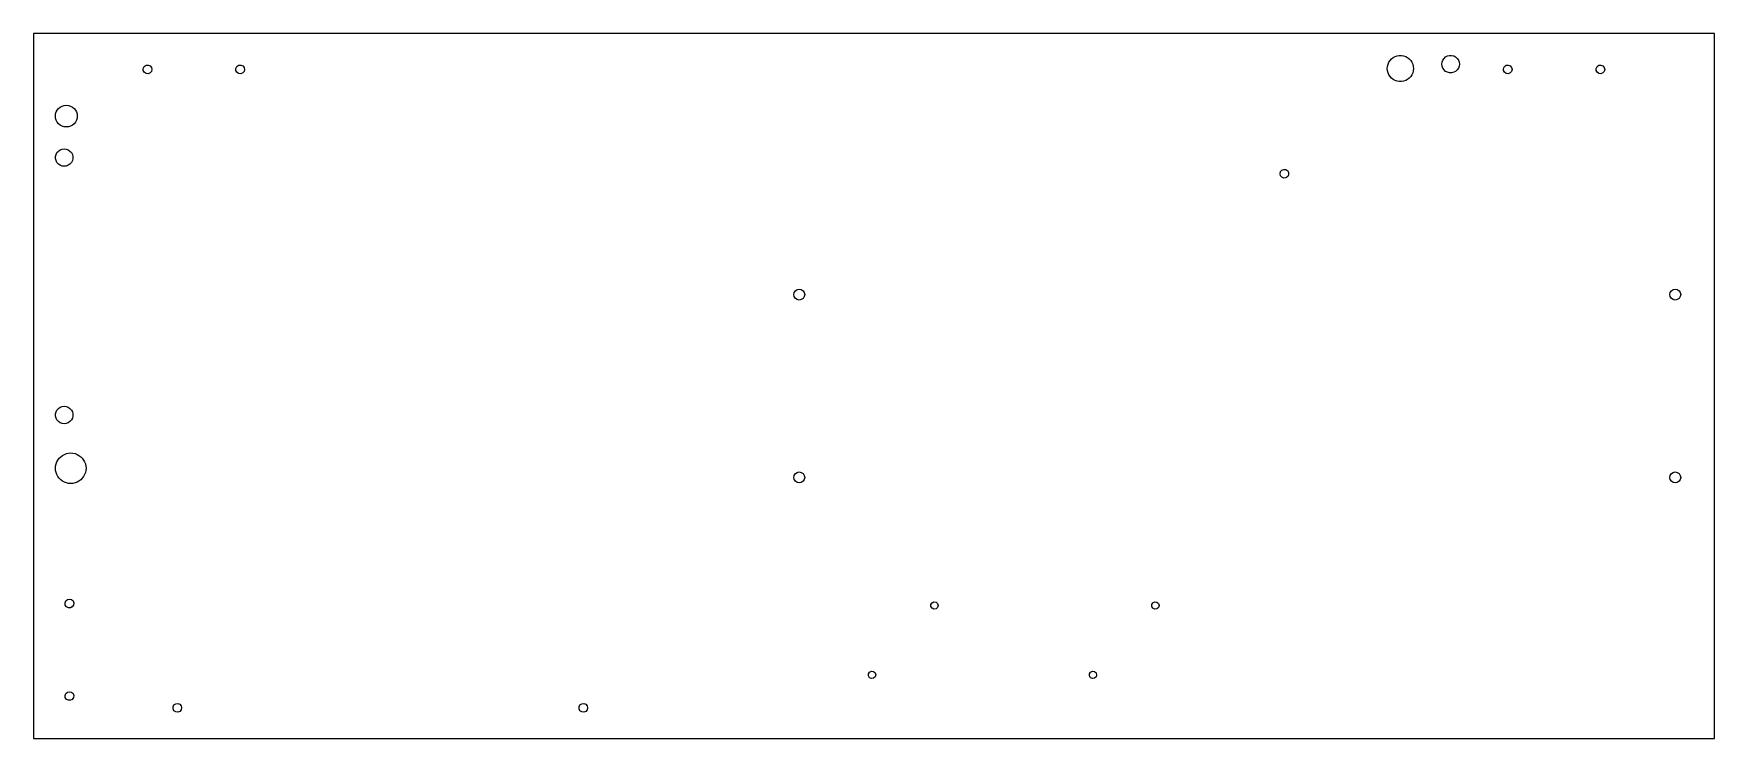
# Model space of a CAD drawing. Header units: metres. Extents: x 0 to 385, y -162 to 0.
import ezdxf

# ---------------------------------------------------------------- set-up
doc = ezdxf.new("R2010")
doc.units = ezdxf.units.M

msp = doc.modelspace()

# ---------------------------------------------------------------- linework, layer by layer
for p, q in [((385, 0), (0, 0)), ((0, 0), (0, -161.5)), ((385, -161.5), (385, 0)), ((25.1291, -7.96068), (25.3515, -7.53688)), ((25.3515, -7.53688), (25.7454, -7.26498)), ((25.7454, -7.26498), (26.2205, -7.20729)), ((26.2205, -7.20729), (26.6681, -7.37702)), ((26.6681, -7.37702), (26.9855, -7.73528)), ((46.3491, -7.96068), (46.5715, -7.53688)), ((46.5715, -7.53688), (46.9654, -7.26498)), ((46.9654, -7.26498), (47.4405, -7.20729)), ((47.4405, -7.20729), (47.8881, -7.37702)), ((47.8881, -7.37702), (48.2055, -7.73528)), ((310.08, -8), (310.121, -7.50622)), ((310.121, -7.50622), (310.243, -7.0259)), ((310.243, -7.0259), (310.442, -6.57216)), ((310.442, -6.57216), (310.713, -6.15736)), ((310.713, -6.15736), (311.048, -5.79283)), ((311.048, -5.79283), (311.439, -5.4885)), ((311.439, -5.4885), (311.875, -5.25268)), ((311.875, -5.25268), (312.344, -5.0918)), ((312.344, -5.0918), (312.832, -5.01025)), ((312.832, -5.01025), (313.328, -5.01025)), ((313.328, -5.01025), (313.816, -5.0918)), ((313.816, -5.0918), (314.285, -5.25268)), ((314.285, -5.25268), (314.721, -5.4885)), ((314.721, -5.4885), (315.112, -5.79283)), ((315.112, -5.79283), (315.447, -6.15736)), ((315.447, -6.15736), (315.718, -6.57216)), ((315.718, -6.57216), (315.917, -7.0259)), ((315.917, -7.0259), (316.039, -7.50622)), ((316.039, -7.50622), (316.08, -8)), ((322.58, -7), (322.638, -6.52137)), ((322.638, -7.47863), (322.58, -7)), ((322.638, -6.52137), (322.809, -6.07055)), ((322.809, -7.92945), (322.638, -7.47863)), ((322.809, -6.07055), (323.083, -5.67375)), ((323.083, -5.67375), (323.444, -5.35403)), ((323.444, -5.35403), (323.871, -5.12997)), ((323.871, -5.12997), (324.339, -5.01458)), ((324.339, -5.01458), (324.821, -5.01458)), ((324.821, -5.01458), (325.289, -5.12997)), ((325.289, -5.12997), (325.716, -5.35403)), ((325.716, -5.35403), (326.077, -5.67375)), ((326.077, -5.67375), (326.351, -6.07055)), ((326.351, -6.07055), (326.522, -6.52137)), ((326.522, -7.47863), (326.351, -7.92945)), ((326.522, -6.52137), (326.58, -7)), ((326.58, -7), (326.522, -7.47863)), ((336.709, -7.96068), (336.931, -7.53688)), ((336.931, -7.53688), (337.325, -7.26498)), ((337.325, -7.26498), (337.801, -7.20729)), ((337.801, -7.20729), (338.248, -7.37702)), ((338.248, -7.37702), (338.565, -7.73528)), ((357.929, -7.96068), (358.151, -7.53688)), ((358.151, -7.53688), (358.545, -7.26498)), ((358.545, -7.26498), (359.021, -7.20729)), ((359.021, -7.20729), (359.468, -7.37702)), ((359.468, -7.37702), (359.785, -7.73528)), ((25.1291, -8.43931), (25.1291, -7.96068)), ((25.3515, -8.86312), (25.1291, -8.43931)), ((25.7454, -9.13502), (25.3515, -8.86312)), ((26.2205, -9.19271), (25.7454, -9.13502)), ((26.6681, -9.02298), (26.2205, -9.19271)), ((26.9855, -8.66472), (26.6681, -9.02298)), ((26.9855, -7.73528), (27.1, -8.2)), ((27.1, -8.2), (26.9855, -8.66472)), ((46.3491, -8.43931), (46.3491, -7.96068)), ((46.5715, -8.86312), (46.3491, -8.43931)), ((46.9654, -9.13502), (46.5715, -8.86312)), ((47.4405, -9.19271), (46.9654, -9.13502)), ((47.8881, -9.02298), (47.4405, -9.19271)), ((48.2055, -8.66472), (47.8881, -9.02298)), ((48.2055, -7.73528), (48.32, -8.2)), ((48.32, -8.2), (48.2055, -8.66472)), ((310.121, -8.49378), (310.08, -8)), ((310.243, -8.9741), (310.121, -8.49378)), ((310.442, -9.42784), (310.243, -8.9741)), ((310.713, -9.84264), (310.442, -9.42784)), ((311.048, -10.2072), (310.713, -9.84264)), ((311.439, -10.5115), (311.048, -10.2072)), ((311.875, -10.7473), (311.439, -10.5115)), ((312.344, -10.9082), (311.875, -10.7473)), ((312.832, -10.9898), (312.344, -10.9082)), ((313.328, -10.9898), (312.832, -10.9898)), ((313.816, -10.9082), (313.328, -10.9898)), ((314.285, -10.7473), (313.816, -10.9082)), ((314.721, -10.5115), (314.285, -10.7473)), ((315.112, -10.2072), (314.721, -10.5115)), ((315.447, -9.84264), (315.112, -10.2072)), ((315.718, -9.42784), (315.447, -9.84264)), ((315.917, -8.9741), (315.718, -9.42784)), ((316.039, -8.49378), (315.917, -8.9741)), ((316.08, -8), (316.039, -8.49378)), ((323.083, -8.32625), (322.809, -7.92945)), ((323.444, -8.64597), (323.083, -8.32625)), ((323.871, -8.87003), (323.444, -8.64597)), ((324.339, -8.98542), (323.871, -8.87003)), ((324.821, -8.98542), (324.339, -8.98542)), ((325.289, -8.87003), (324.821, -8.98542)), ((325.716, -8.64597), (325.289, -8.87003)), ((326.077, -8.32625), (325.716, -8.64597)), ((326.351, -7.92945), (326.077, -8.32625)), ((336.709, -8.43931), (336.709, -7.96068)), ((336.931, -8.86312), (336.709, -8.43931)), ((337.325, -9.13502), (336.931, -8.86312)), ((337.801, -9.19271), (337.325, -9.13502)), ((338.248, -9.02298), (337.801, -9.19271)), ((338.565, -8.66472), (338.248, -9.02298)), ((338.565, -7.73528), (338.68, -8.2)), ((338.68, -8.2), (338.565, -8.66472)), ((357.929, -8.43931), (357.929, -7.96068)), ((358.151, -8.86312), (357.929, -8.43931)), ((358.545, -9.13502), (358.151, -8.86312)), ((359.021, -9.19271), (358.545, -9.13502)), ((359.468, -9.02298), (359.021, -9.19271)), ((359.785, -8.66472), (359.468, -9.02298)), ((359.785, -7.73528), (359.9, -8.2)), ((359.9, -8.2), (359.785, -8.66472)), ((5, -18.9), (5.04804, -18.4123)), ((5.04804, -19.3877), (5, -18.9)), ((5.04804, -18.4123), (5.1903, -17.9433)), ((5.1903, -17.9433), (5.42133, -17.5111)), ((5.42133, -17.5111), (5.73223, -17.1322)), ((5.73223, -17.1322), (6.11107, -16.8213)), ((6.11107, -16.8213), (6.54329, -16.5903)), ((6.54329, -16.5903), (7.01227, -16.448)), ((7.01227, -16.448), (7.5, -16.4)), ((7.5, -16.4), (7.98773, -16.448)), ((7.98773, -16.448), (8.45671, -16.5903)), ((8.45671, -16.5903), (8.88893, -16.8213)), ((8.88893, -16.8213), (9.26777, -17.1322)), ((9.26777, -17.1322), (9.57867, -17.5111)), ((9.57867, -17.5111), (9.8097, -17.9433)), ((9.8097, -17.9433), (9.95196, -18.4123)), ((9.95196, -18.4123), (10, -18.9)), ((10, -18.9), (9.95196, -19.3877)), ((5.1903, -19.8567), (5.04804, -19.3877)), ((5.42133, -20.2889), (5.1903, -19.8567)), ((5.73223, -20.6678), (5.42133, -20.2889)), ((6.11107, -20.9787), (5.73223, -20.6678)), ((6.54329, -21.2097), (6.11107, -20.9787)), ((7.01227, -21.352), (6.54329, -21.2097)), ((7.5, -21.4), (7.01227, -21.352)), ((7.98773, -21.352), (7.5, -21.4)), ((8.45671, -21.2097), (7.98773, -21.352)), ((8.88893, -20.9787), (8.45671, -21.2097)), ((9.26777, -20.6678), (8.88893, -20.9787)), ((9.57867, -20.2889), (9.26777, -20.6678)), ((9.8097, -19.8567), (9.57867, -20.2889)), ((9.95196, -19.3877), (9.8097, -19.8567)), ((5.35403, -27.2639), (5.67375, -26.903)), ((5.67375, -26.903), (6.07055, -26.6291)), ((6.07055, -26.6291), (6.52137, -26.4581)), ((6.52137, -26.4581), (7, -26.4)), ((7, -26.4), (7.47863, -26.4581)), ((7.47863, -26.4581), (7.92945, -26.6291)), ((7.92945, -26.6291), (8.32625, -26.903)), ((8.32625, -26.903), (8.64597, -27.2639)), ((5.01458, -28.1589), (5.12997, -27.6908)), ((5.01458, -28.6411), (5.01458, -28.1589)), ((5.12997, -29.1092), (5.01458, -28.6411)), ((5.12997, -27.6908), (5.35403, -27.2639)), ((5.35403, -29.5361), (5.12997, -29.1092)), ((5.67375, -29.897), (5.35403, -29.5361)), ((6.07055, -30.1709), (5.67375, -29.897)), ((6.52137, -30.3419), (6.07055, -30.1709)), ((7, -30.4), (6.52137, -30.3419)), ((7.47863, -30.3419), (7, -30.4)), ((7.92945, -30.1709), (7.47863, -30.3419)), ((8.32625, -29.897), (7.92945, -30.1709)), ((8.64597, -29.5361), (8.32625, -29.897)), ((8.64597, -27.2639), (8.87003, -27.6908)), ((8.87003, -29.1092), (8.64597, -29.5361)), ((8.87003, -27.6908), (8.98542, -28.1589)), ((8.98542, -28.6411), (8.87003, -29.1092)), ((8.98542, -28.1589), (8.98542, -28.6411)), ((285.512, -32.1), (285.626, -31.6353)), ((285.626, -32.5647), (285.512, -32.1)), ((285.626, -31.6353), (285.944, -31.277)), ((285.944, -32.923), (285.626, -32.5647)), ((285.944, -31.277), (286.391, -31.1073)), ((286.391, -33.0927), (285.944, -32.923)), ((286.391, -31.1073), (286.866, -31.165)), ((286.866, -33.035), (286.391, -33.0927)), ((286.866, -31.165), (287.26, -31.4369)), ((287.26, -32.7631), (286.866, -33.035)), ((287.26, -31.4369), (287.483, -31.8607)), ((287.483, -32.3393), (287.26, -32.7631)), ((287.483, -31.8607), (287.483, -32.3393)), ((174.12, -59.795), (174.215, -59.3166)), ((174.215, -60.2734), (174.12, -59.795)), ((174.215, -59.3166), (174.486, -58.9111)), ((174.486, -60.6789), (174.215, -60.2734)), ((174.486, -58.9111), (174.892, -58.6402)), ((174.892, -60.9498), (174.486, -60.6789)), ((174.892, -58.6402), (175.37, -58.545)), ((175.37, -61.045), (174.892, -60.9498)), ((175.37, -58.545), (175.848, -58.6402)), ((175.848, -60.9498), (175.37, -61.045)), ((175.848, -58.6402), (176.254, -58.9111)), ((176.254, -60.6789), (175.848, -60.9498)), ((176.254, -58.9111), (176.525, -59.3166)), ((176.525, -60.2734), (176.254, -60.6789)), ((176.525, -59.3166), (176.62, -59.795)), ((176.62, -59.795), (176.525, -60.2734)), ((374.78, -59.795), (374.875, -59.3166)), ((374.875, -60.2734), (374.78, -59.795)), ((374.875, -59.3166), (375.146, -58.9111)), ((375.146, -60.6789), (374.875, -60.2734)), ((375.146, -58.9111), (375.552, -58.6402)), ((375.552, -60.9498), (375.146, -60.6789)), ((375.552, -58.6402), (376.03, -58.545)), ((376.03, -61.045), (375.552, -60.9498)), ((376.03, -58.545), (376.508, -58.6402)), ((376.508, -60.9498), (376.03, -61.045)), ((376.508, -58.6402), (376.914, -58.9111)), ((376.914, -60.6789), (376.508, -60.9498)), ((376.914, -58.9111), (377.185, -59.3166)), ((377.185, -60.2734), (376.914, -60.6789)), ((377.185, -59.3166), (377.28, -59.795)), ((377.28, -59.795), (377.185, -60.2734)), ((5.01458, -87.1589), (5.12997, -86.6908)), ((5.01458, -87.6411), (5.01458, -87.1589)), ((5.12997, -88.1092), (5.01458, -87.6411)), ((5.12997, -86.6908), (5.35403, -86.2639)), ((5.35403, -88.5361), (5.12997, -88.1092)), ((5.35403, -86.2639), (5.67375, -85.903)), ((5.67375, -88.897), (5.35403, -88.5361)), ((5.67375, -85.903), (6.07055, -85.6291)), ((6.07055, -85.6291), (6.52137, -85.4581)), ((6.52137, -85.4581), (7, -85.4)), ((7, -85.4), (7.47863, -85.4581)), ((7.47863, -85.4581), (7.92945, -85.6291)), ((7.92945, -85.6291), (8.32625, -85.903)), ((8.32625, -85.903), (8.64597, -86.2639)), ((8.64597, -88.5361), (8.32625, -88.897)), ((8.64597, -86.2639), (8.87003, -86.6908)), ((8.87003, -88.1092), (8.64597, -88.5361)), ((8.87003, -86.6908), (8.98542, -87.1589)), ((8.98542, -87.6411), (8.87003, -88.1092)), ((8.98542, -87.1589), (8.98542, -87.6411)), ((6.07055, -89.1709), (5.67375, -88.897)), ((6.52137, -89.3419), (6.07055, -89.1709)), ((7, -89.4), (6.52137, -89.3419)), ((7.47863, -89.3419), (7, -89.4)), ((7.92945, -89.1709), (7.47863, -89.3419)), ((8.32625, -88.897), (7.92945, -89.1709)), ((7.04605, -96.4163), (7.51394, -96.2418)), ((7.51394, -96.2418), (8.0019, -96.1356)), ((8.0019, -96.1356), (8.5, -96.1)), ((8.5, -96.1), (8.9981, -96.1356)), ((8.9981, -96.1356), (9.48606, -96.2418)), ((9.48606, -96.2418), (9.95395, -96.4163)), ((5, -99.6), (5.03562, -99.1019)), ((5.03562, -100.098), (5, -99.6)), ((5.03562, -99.1019), (5.14177, -98.6139)), ((5.14177, -100.586), (5.03562, -100.098)), ((5.14177, -98.6139), (5.31629, -98.146)), ((5.31629, -98.146), (5.55561, -97.7078)), ((5.55561, -97.7078), (5.85488, -97.308)), ((5.85488, -97.308), (6.20799, -96.9549)), ((6.20799, -96.9549), (6.60776, -96.6556)), ((6.60776, -96.6556), (7.04605, -96.4163)), ((9.95395, -96.4163), (10.3922, -96.6556)), ((10.3922, -96.6556), (10.792, -96.9549)), ((10.792, -96.9549), (11.1451, -97.308)), ((11.1451, -97.308), (11.4444, -97.7078)), ((11.4444, -97.7078), (11.6837, -98.146)), ((11.6837, -98.146), (11.8582, -98.6139)), ((11.8582, -98.6139), (11.9644, -99.1019)), ((11.9644, -100.098), (11.8582, -100.586)), ((11.9644, -99.1019), (12, -99.6)), ((12, -99.6), (11.9644, -100.098)), ((5.31629, -101.054), (5.14177, -100.586)), ((5.55561, -101.492), (5.31629, -101.054)), ((5.85488, -101.892), (5.55561, -101.492)), ((6.20799, -102.245), (5.85488, -101.892)), ((6.60776, -102.544), (6.20799, -102.245)), ((7.04605, -102.784), (6.60776, -102.544)), ((7.51394, -102.958), (7.04605, -102.784)), ((8.0019, -103.064), (7.51394, -102.958)), ((8.5, -103.1), (8.0019, -103.064)), ((8.9981, -103.064), (8.5, -103.1)), ((9.48606, -102.958), (8.9981, -103.064)), ((9.95395, -102.784), (9.48606, -102.958)), ((10.3922, -102.544), (9.95395, -102.784)), ((10.792, -102.245), (10.3922, -102.544)), ((11.1451, -101.892), (10.792, -102.245)), ((11.4444, -101.492), (11.1451, -101.892)), ((11.6837, -101.054), (11.4444, -101.492)), ((11.8582, -100.586), (11.6837, -101.054)), ((174.12, -101.705), (174.215, -101.227)), ((174.215, -102.183), (174.12, -101.705)), ((174.215, -101.227), (174.486, -100.821)), ((174.486, -102.589), (174.215, -102.183)), ((174.486, -100.821), (174.892, -100.55)), ((174.892, -102.86), (174.486, -102.589)), ((174.892, -100.55), (175.37, -100.455)), ((175.37, -102.955), (174.892, -102.86)), ((175.37, -100.455), (175.848, -100.55)), ((175.848, -102.86), (175.37, -102.955)), ((175.848, -100.55), (176.254, -100.821)), ((176.254, -102.589), (175.848, -102.86)), ((176.254, -100.821), (176.525, -101.227)), ((176.525, -102.183), (176.254, -102.589)), ((176.525, -101.227), (176.62, -101.705)), ((176.62, -101.705), (176.525, -102.183)), ((374.78, -101.705), (374.875, -101.227)), ((374.875, -102.183), (374.78, -101.705)), ((374.875, -101.227), (375.146, -100.821)), ((375.146, -102.589), (374.875, -102.183)), ((375.146, -100.821), (375.552, -100.55)), ((375.552, -102.86), (375.146, -102.589)), ((375.552, -100.55), (376.03, -100.455)), ((376.03, -102.955), (375.552, -102.86)), ((376.03, -100.455), (376.508, -100.55)), ((376.508, -102.86), (376.03, -102.955)), ((376.508, -100.55), (376.914, -100.821)), ((376.914, -102.589), (376.508, -102.86)), ((376.914, -100.821), (377.185, -101.227)), ((377.185, -102.183), (376.914, -102.589)), ((377.185, -101.227), (377.28, -101.705)), ((377.28, -101.705), (377.185, -102.183)), ((7.20729, -130.459), (7.37702, -130.012)), ((7.26498, -130.935), (7.20729, -130.459)), ((7.37702, -130.012), (7.73528, -129.695)), ((7.73528, -129.695), (8.2, -129.58)), ((8.2, -129.58), (8.66472, -129.695)), ((8.66472, -129.695), (9.02298, -130.012)), ((9.02298, -130.012), (9.19271, -130.459)), ((9.19271, -130.459), (9.13502, -130.935)), ((205.534, -130.811), (205.793, -130.408)), ((205.534, -131.289), (205.534, -130.811)), ((205.793, -130.408), (206.229, -130.209)), ((206.229, -130.209), (206.703, -130.277)), ((206.703, -130.277), (207.065, -130.59)), ((207.065, -130.59), (207.2, -131.05)), ((256.134, -130.811), (256.393, -130.408)), ((256.134, -131.289), (256.134, -130.811)), ((256.393, -130.408), (256.829, -130.209)), ((256.829, -130.209), (257.303, -130.277)), ((257.303, -130.277), (257.665, -130.59)), ((257.665, -130.59), (257.8, -131.05)), ((7.53688, -131.329), (7.26498, -130.935)), ((7.96068, -131.551), (7.53688, -131.329)), ((8.43931, -131.551), (7.96068, -131.551)), ((8.86312, -131.329), (8.43931, -131.551)), ((9.13502, -130.935), (8.86312, -131.329)), ((205.793, -131.692), (205.534, -131.289)), ((206.229, -131.891), (205.793, -131.692)), ((206.703, -131.823), (206.229, -131.891)), ((207.065, -131.51), (206.703, -131.823)), ((207.2, -131.05), (207.065, -131.51)), ((256.393, -131.692), (256.134, -131.289)), ((256.829, -131.891), (256.393, -131.692)), ((257.303, -131.823), (256.829, -131.891)), ((257.665, -131.51), (257.303, -131.823)), ((257.8, -131.05), (257.665, -131.51)), ((191.493, -146.308), (191.929, -146.109)), ((191.929, -146.109), (192.403, -146.177)), ((192.403, -146.177), (192.765, -146.49)), ((242.093, -146.308), (242.529, -146.109)), ((242.529, -146.109), (243.003, -146.177)), ((243.003, -146.177), (243.365, -146.49)), ((191.234, -146.711), (191.493, -146.308)), ((191.234, -147.189), (191.234, -146.711)), ((191.493, -147.592), (191.234, -147.189)), ((191.929, -147.791), (191.493, -147.592)), ((192.403, -147.723), (191.929, -147.791)), ((192.765, -147.41), (192.403, -147.723)), ((192.765, -146.49), (192.9, -146.95)), ((192.9, -146.95), (192.765, -147.41)), ((241.834, -146.711), (242.093, -146.308)), ((241.834, -147.189), (241.834, -146.711)), ((242.093, -147.592), (241.834, -147.189)), ((242.529, -147.791), (242.093, -147.592)), ((243.003, -147.723), (242.529, -147.791)), ((243.365, -147.41), (243.003, -147.723)), ((243.365, -146.49), (243.5, -146.95)), ((243.5, -146.95), (243.365, -147.41)), ((7.20729, -151.679), (7.37702, -151.232)), ((7.26498, -152.155), (7.20729, -151.679)), ((7.53688, -152.549), (7.26498, -152.155)), ((7.37702, -151.232), (7.73528, -150.915)), ((7.96068, -152.771), (7.53688, -152.549)), ((7.73528, -150.915), (8.2, -150.8)), ((8.43931, -152.771), (7.96068, -152.771)), ((8.2, -150.8), (8.66472, -150.915)), ((8.86312, -152.549), (8.43931, -152.771)), ((8.66472, -150.915), (9.02298, -151.232)), ((9.13502, -152.155), (8.86312, -152.549)), ((9.02298, -151.232), (9.19271, -151.679)), ((9.19271, -151.679), (9.13502, -152.155)), ((31.9291, -154.261), (32.1515, -153.837)), ((32.1515, -153.837), (32.5454, -153.565)), ((32.5454, -153.565), (33.0205, -153.507)), ((33.0205, -153.507), (33.4681, -153.677)), ((33.4681, -153.677), (33.7855, -154.035)), ((124.929, -154.261), (125.151, -153.837)), ((125.151, -153.837), (125.545, -153.565)), ((125.545, -153.565), (126.021, -153.507)), ((126.021, -153.507), (126.468, -153.677)), ((126.468, -153.677), (126.785, -154.035)), ((31.9291, -154.739), (31.9291, -154.261)), ((32.1515, -155.163), (31.9291, -154.739)), ((32.5454, -155.435), (32.1515, -155.163)), ((33.0205, -155.493), (32.5454, -155.435)), ((33.4681, -155.323), (33.0205, -155.493)), ((33.7855, -154.965), (33.4681, -155.323)), ((33.7855, -154.035), (33.9, -154.5)), ((33.9, -154.5), (33.7855, -154.965)), ((124.929, -154.739), (124.929, -154.261)), ((125.151, -155.163), (124.929, -154.739)), ((125.545, -155.435), (125.151, -155.163)), ((126.021, -155.493), (125.545, -155.435)), ((126.468, -155.323), (126.021, -155.493)), ((126.785, -154.965), (126.468, -155.323)), ((126.785, -154.035), (126.9, -154.5)), ((126.9, -154.5), (126.785, -154.965)), ((0, -161.5), (385, -161.5))]:
    msp.add_line(p, q)

doc.saveas('drawing.dxf')
